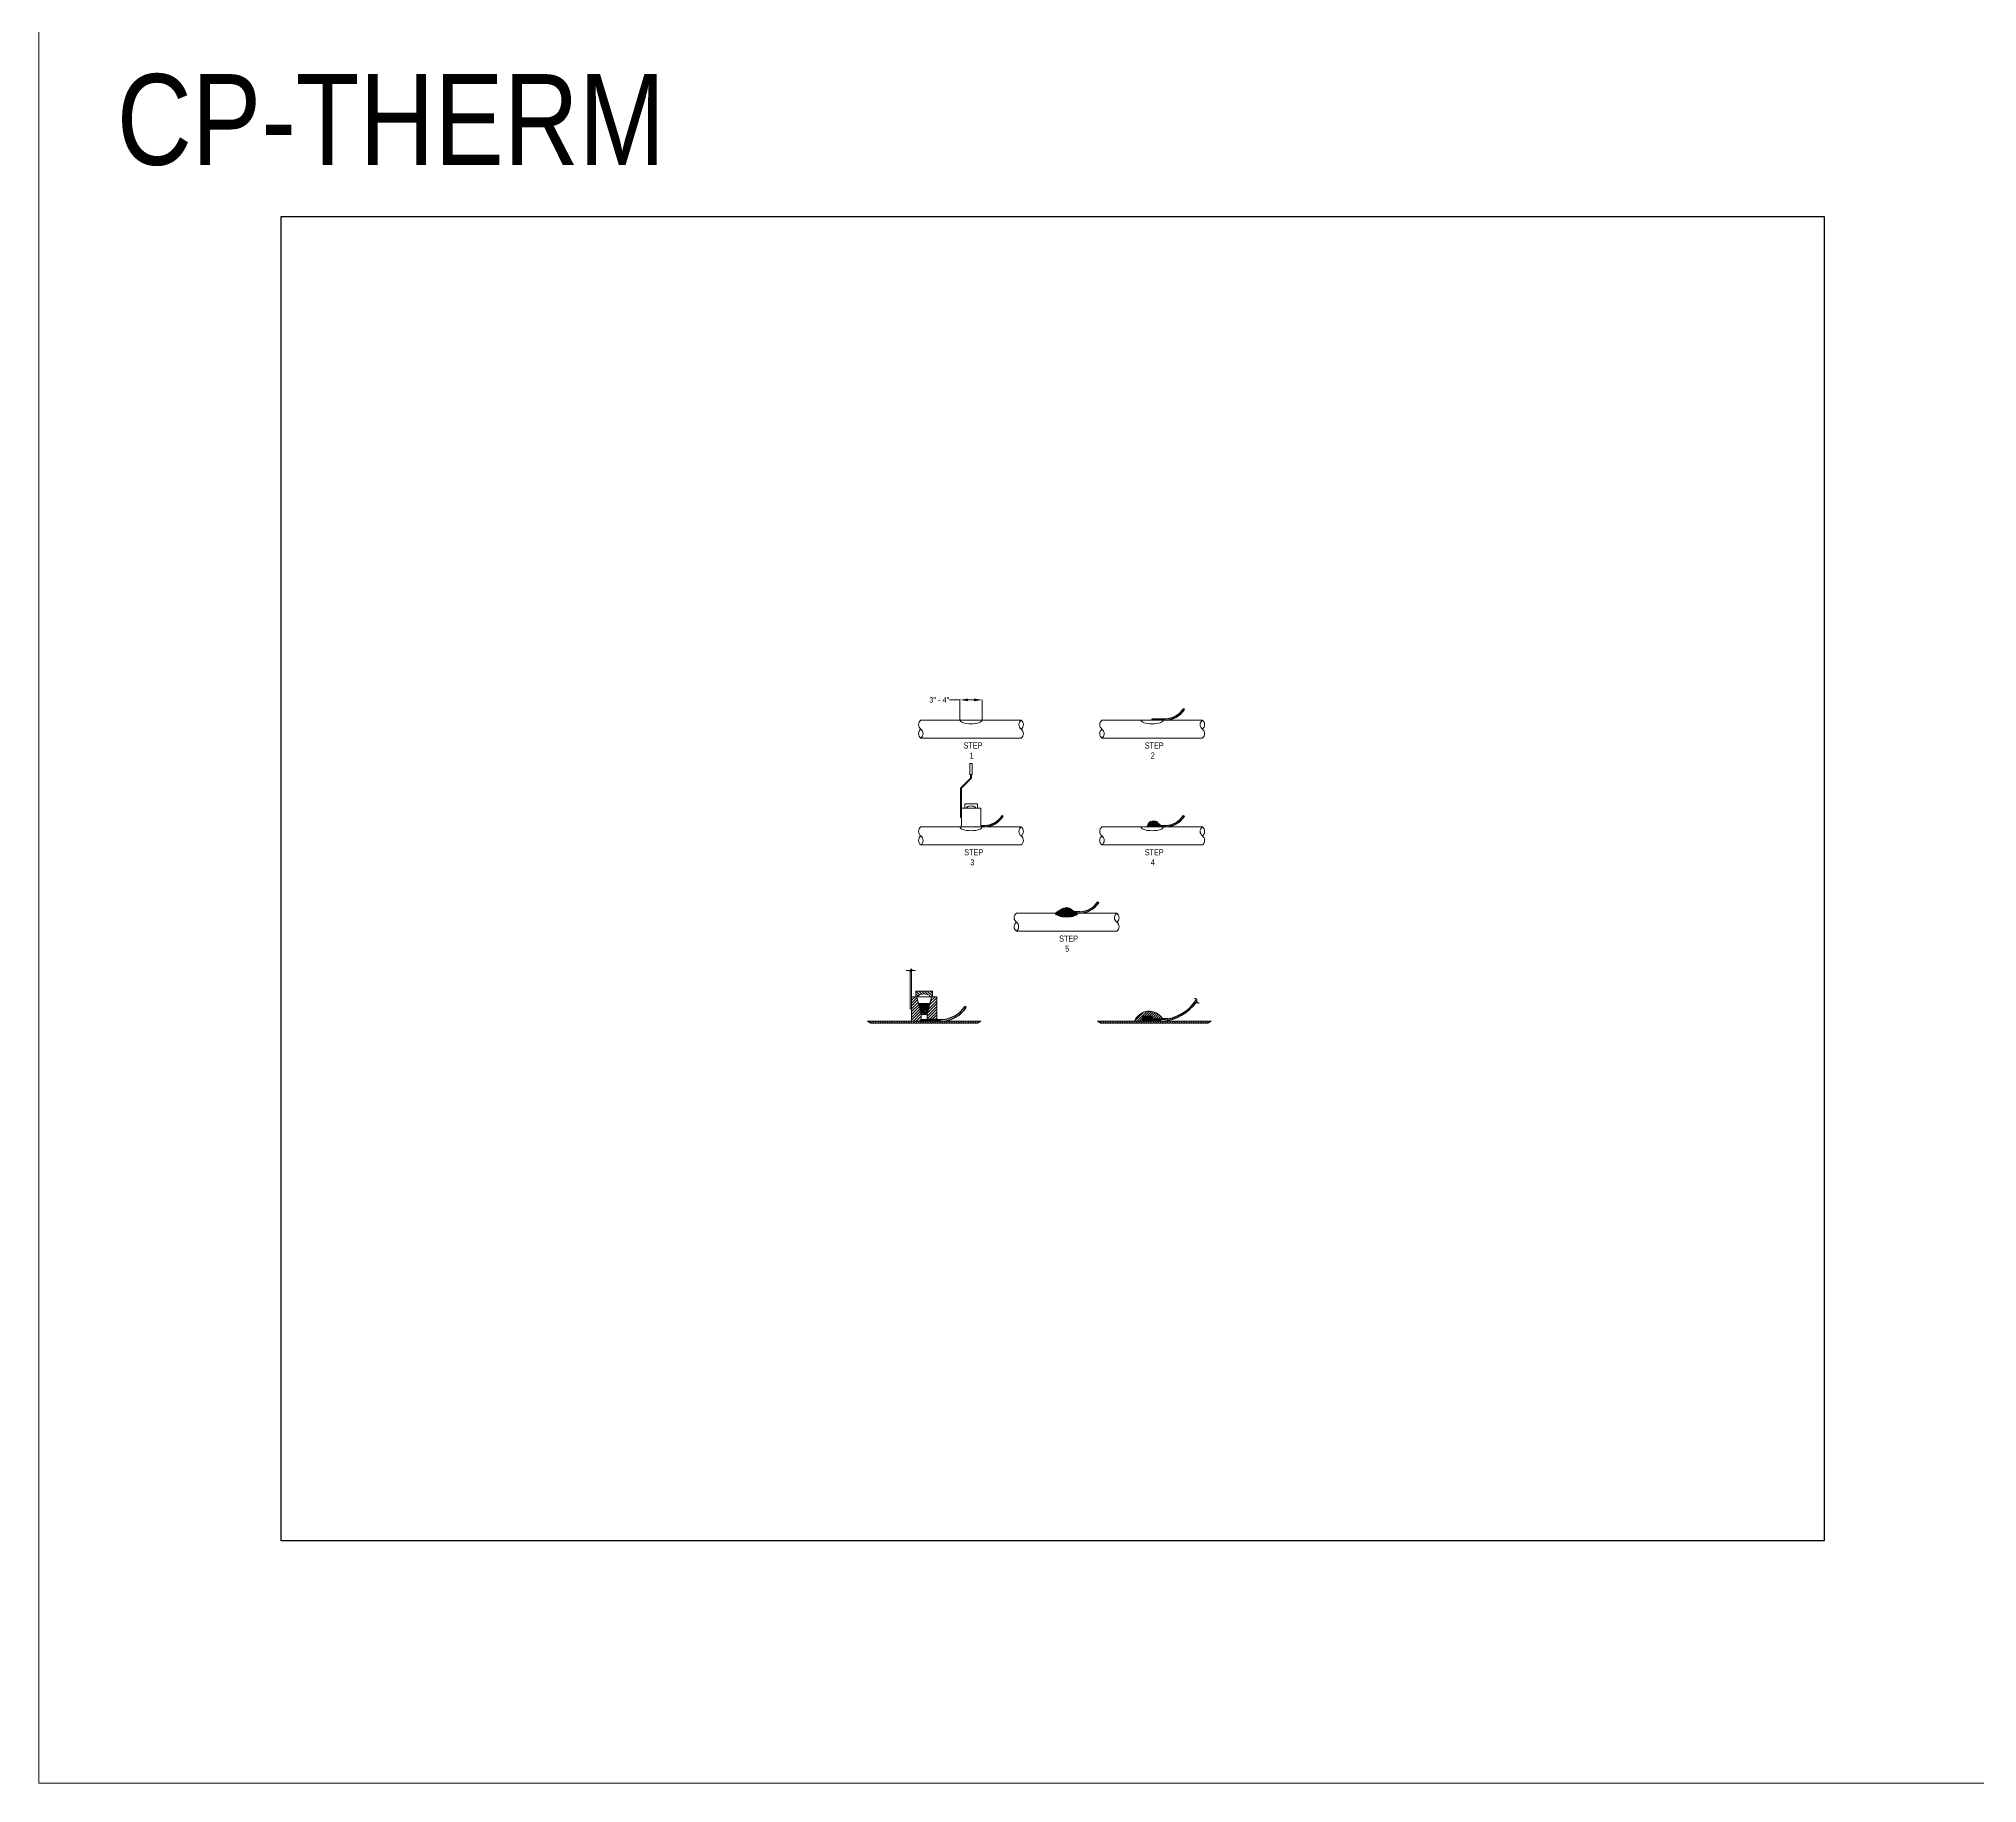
# Model space of a CAD drawing. Header units: inches. Extents: x 0 to 4744, y 0 to 4696.
# Drawn here: x 2372 to 3093, y 2075 to 2724 of the extents above; entities that cross this region are included whole.
import ezdxf

# ---------------------------------------------------------------- set-up
doc = ezdxf.new("R2010")
doc.units = ezdxf.units.IN
doc.header["$LTSCALE"] = 0.2
doc.header["$MEASUREMENT"] = 0
for name, color, linetype, lineweight in [('E-WELD', 52, 'Continuous', 15), ('E-WIRE-LEAD', 50, 'Continuous', 25), ('G-ANNO', 122, 'Continuous', 20), ('G-ANNO-DIMS', 3, 'Continuous', 20), ('G-DIMS-JOG', 6, 'Continuous', 20), ('MS-LABL-1', 142, 'Continuous', 13), ('MS-LABL-2', 30, 'Continuous', 25), ('O-MISC', 7, 'Continuous', 15), ('U-PIPE', 4, 'Continuous', 15)]:
    doc.layers.add(name, color=color, linetype=linetype, lineweight=lineweight)
doc.styles.get("Standard").update_dxf_attribs({"font": 'ARIALN.TTF'})
doc.dimstyles.get("Standard").update_dxf_attribs({"dimtxt": 2, "dimasz": 3, "dimexe": 0.18, "dimexo": 0.0625, "dimgap": 0.09, "dimtad": 0, "dimtih": 1, "dimtoh": 1, "dimdec": 4, "dimzin": 0, "dimdsep": 46, "dimlunit": 4, "dimtxsty": 'Standard', "dimcen": 0.09, "dimclrd": 256, "dimclre": 256, "dimclrt": 256, "dimadec": 0, "dimazin": 0, "dimtfac": 1, "dimtdec": 4, "dimtofl": 0, "dimtmove": 0, "dimatfit": 3, "dimfxl": 1, "dimtolj": 1, "dimtzin": 0, "dimlwd": -1, "dimlwe": -1, "dimarcsym": 0})

# ---------------------------------------------------------------- blocks, each defined once
blk = doc.blocks.new('*D20')
at = {"layer": 'Defpoints', "color": 0, "transparency": 16777216}
for p in [(2722.56, 2478.24), (2714.28, 2470.72), (2722.56, 2470.72)]:
    blk.add_point(p, dxfattribs=at)
at = {"layer": 'G-ANNO-DIMS', "transparency": 16777216}
for p, q in [((2714.28, 2478.24), (2710.37, 2478.24)), ((2714.28, 2470.72), (2714.28, 2478.24)), ((2719.56, 2478.24), (2717.28, 2478.24)), ((2722.56, 2470.72), (2722.56, 2478.24))]:
    blk.add_line(p, q, dxfattribs=at)
for points in [[(2717.28, 2478.74), (2717.28, 2477.74), (2714.28, 2478.24)], [(2719.56, 2478.74), (2719.56, 2477.74), (2722.56, 2478.24)]]:
    blk.add_solid(points, dxfattribs=at)
at = {"layer": 'G-ANNO-DIMS', "transparency": 16777216, "insert": (2706.62, 2478.24), "char_height": 2, "attachment_point": 5}
blk.add_mtext('\\A1;3" - 4"', dxfattribs=at)

msp = doc.modelspace()

# ---------------------------------------------------------------- hatches: boundary and pattern name
at = {"layer": 'E-WELD'}
h = msp.add_hatch(color=256, dxfattribs=at)
h.dxf.hatch_style = 1
h.paths.add_polyline_path([(2788.77259, 2431.00931), (2783.88099, 2431.00931, -0.699546406), (2788.47221, 2432.14047), (2788.63427, 2432.16096, -0.191339957)])
h = msp.add_hatch(color=256, dxfattribs=at)
h.dxf.hatch_style = 1
edge = h.paths.add_edge_path()
edge.add_spline(control_points=[(2757.02658, 2399.43959), (2756.19397, 2399.95385), (2754.00322, 2402.00904), (2751.44822, 2400.12946), (2749.7976, 2398.91519)], knot_values=[0, 0, 0, 0, 1.187147082, 3.353843897, 3.353843897, 3.353843897, 3.353843897], degree=3, periodic=0)
edge.add_line((2749.7976, 2398.91519), (2758.07862, 2398.91519))
edge.add_spline(control_points=[(2758.07862, 2398.91519), (2757.81189, 2399.03068), (2757.45625, 2399.18467), (2757.11203, 2399.38681), (2757.02658, 2399.43959)], knot_values=[3.353843897, 3.353843897, 3.353843897, 3.353843897, 3.719380871, 3.841219767, 3.841219767, 3.841219767, 3.841219767], degree=3, periodic=0)
edge = h.paths.add_edge_path()
edge.add_ellipse((2753.93811, 2398.91519), major_axis=(4.14051, 0), ratio=0.344977081, start_angle=180, end_angle=360)
edge.add_line((2758.07862, 2398.91519), (2749.7976, 2398.91519))
h = msp.add_hatch(dxfattribs=at)
h.set_pattern_fill('ANSI31', color=256, scale=5)
h.set_pattern_definition([(45, (1706.4038, 2046.0398), (-0.44194174, 0.44194174), [])])
h.paths.add_polyline_path([(2782.19744, 2360.62604), (2785.73749, 2360.62604), (2785.73749, 2359.68459), (2788.98164, 2359.68459), (2788.98164, 2359.3331), (2789.56858, 2359.3331, 0.03023973), (2791.54578, 2359.59053), (2791.54578, 2359.74622), (2789.56344, 2359.74622, 0.614213157), (2779.20787, 2358.74314), (2782.19744, 2358.74314)])
h.paths.add_polyline_path([(2791.54578, 2359.04911, -0.027605851), (2789.56858, 2358.74314), (2791.54578, 2358.74314)], flags=17)
h = msp.add_hatch(color=256, dxfattribs=at)
h.dxf.hatch_style = 1
h.paths.add_polyline_path([(2785.73749, 2358.74314), (2788.98164, 2358.74314), (2788.98164, 2359.68459), (2785.73749, 2359.68459), (2785.73749, 2360.62604), (2782.19744, 2360.62604), (2782.19744, 2358.74314)])
at = {"layer": 'E-WIRE-LEAD'}
h = msp.add_hatch(dxfattribs=at)
h.set_pattern_fill('ANSI31', color=256, scale=2, angle=320)
h.set_pattern_definition([(5, (-1282.04547, -176.7156), (-0.021788936, 0.249048675), [])])
h.paths.add_polyline_path([(2706.86533, 2359.42596), (2699.87097, 2359.42596), (2699.87097, 2358.74314), (2705.66152, 2358.74314), (2706.86533, 2358.74314)])
at = {"layer": 'O-MISC'}
h = msp.add_hatch(dxfattribs=at)
h.set_pattern_fill('ANSI31', color=256, scale=6)
h.set_pattern_definition([(45, (-1282.0455, -176.7156), (-0.53033009, 0.53033009), [])])
h.paths.add_polyline_path([(2705.66152, 2367.85471), (2703.6793, 2367.85471), (2702.06761, 2361.21613), (2702.06761, 2359.54453), (2705.66152, 2359.54453)])
h.paths.add_polyline_path([(2698.25928, 2367.85471), (2697.8912, 2367.85471), (2696.27707, 2367.85471), (2696.27707, 2363.33414), (2696.27707, 2358.74314), (2699.87097, 2358.74314), (2699.87097, 2361.21613)])
h = msp.add_hatch(dxfattribs=at)
h.set_pattern_fill('ANSI31', color=256, scale=6, angle=90)
h.set_pattern_definition([(135, (223.2644, 1378.321), (-0.53033009, -0.53033009), [])])
edge = h.paths.add_edge_path()
edge.add_line((2704.04738, 2369.91392), (2697.8912, 2369.91392))
edge.add_line((2697.8912, 2369.91392), (2697.8912, 2367.85471))
edge.add_line((2697.8912, 2367.85471), (2698.72122, 2367.85471))
edge.add_ellipse((2700.96929, 2367.85471), major_axis=(2.24807, 0), ratio=0.456046869, start_angle=6.01495397, end_angle=180, ccw=False)
edge.add_line((2703.20499, 2367.96215), (2704.04738, 2368.75095))
edge.add_line((2704.04738, 2368.75095), (2704.04738, 2369.91392))
edge = h.paths.add_edge_path(flags=17)
edge.add_line((2704.04738, 2368.75095), (2703.20499, 2367.96215))
edge.add_ellipse((2700.96929, 2367.85471), major_axis=(2.24807, 0), ratio=0.456046869, start_angle=0, end_angle=6.01495397, ccw=False)
edge.add_line((2703.21736, 2367.85471), (2704.04738, 2367.85471))
edge.add_line((2704.04738, 2367.85471), (2704.04738, 2368.75095))
h = msp.add_hatch(color=256, dxfattribs=at)
h.dxf.hatch_style = 1
h.paths.add_polyline_path([(2703.05574, 2365.28628), (2698.88284, 2365.28628), (2699.4551, 2362.92914), (2702.48349, 2362.92914)])
h = msp.add_hatch(dxfattribs=at)
h.set_pattern_fill('ANSI32', color=256, scale=2, angle=90)
h.set_pattern_definition([(135, (-1282.0455, -176.7156), (-0.53033009, -0.53033009), []), (135, (-1282.0455, -176.362), (-0.53033009, -0.53033009), [])])
h.paths.add_polyline_path([(2702.48349, 2362.92914), (2699.4551, 2362.92914), (2699.87097, 2361.21613), (2702.06761, 2361.21613)])
at = {"layer": 'U-PIPE'}
h = msp.add_hatch(dxfattribs=at)
h.set_pattern_fill('ANSI31', color=256, scale=5, angle=90)
h.set_pattern_definition([(135, (-1282.0455, -176.7156), (-0.44194174, -0.44194174), [])])
h.paths.add_polyline_path([(2722.06973, 2358.74314), (2679.86885, 2358.74314), (2681.11309, 2357.98824), (2720.82549, 2357.98824)])
h = msp.add_hatch(dxfattribs=at)
h.set_pattern_fill('ANSI31', color=256, scale=5, angle=90)
h.set_pattern_definition([(135, (-1196.4691, -176.7156), (-0.44194174, -0.44194174), [])])
h.paths.add_polyline_path([(2807.64608, 2358.74314), (2765.4452, 2358.74314), (2766.68944, 2357.98824), (2806.40184, 2357.98824)])

# ---------------------------------------------------------------- linework, layer by layer
at = {"layer": 'E-WELD'}
for p, q in [((2788.98164, 2359.3331), (2789.56858, 2359.3331)), ((2789.56344, 2359.74622), (2791.54578, 2359.74622)), ((2791.54578, 2359.74622), (2791.54578, 2358.74314))]:
    msp.add_line(p, q, dxfattribs=at)
for points in [[(2788.63427, 2432.16096), (2787.81526, 2432.05737), (2787.55927, 2432.96207)], [(2782.19744, 2358.74314), (2782.19744, 2360.62604), (2785.73749, 2360.62604), (2785.73749, 2359.68459)], [(2788.98164, 2358.74314), (2788.98164, 2359.68459), (2785.73749, 2359.68459)]]:
    msp.add_lwpolyline(points, dxfattribs=at)
for centre, radius, start, end in [((2786.38302, 2430.73704), 2.5168, 62.13694394, 173.78969572), ((2787.25379, 2431.41102), 1.57103, 345.16284595, 28.51308298), ((2784.63991, 2356.61984), 5.83228, 32.41501702, 158.65019091)]:
    msp.add_arc(centre, radius, start, end, dxfattribs=at)
msp.add_ellipse((2753.93811, 2398.91519), major_axis=(4.14051, 0), ratio=0.344977081, start_param=3.141592654, end_param=6.283185307, dxfattribs=at)
msp.add_spline([(2749.7976, 2398.91519), (2754.59743, 2400.91579), (2757.28485, 2399.28875), (2758.07862, 2398.91519)], degree=3, dxfattribs=at)
at = {"layer": 'E-WIRE-LEAD'}
for p, q in [((2797.76046, 2474.6202), (2797.402, 2474.95822)), ((2785.76206, 2470.72382), (2785.76206, 2471.24823)), ((2785.76206, 2471.24823), (2790.72982, 2471.24823)), ((2722.02667, 2431.53371), (2723.3908, 2431.53371)), ((2730.42144, 2434.90569), (2730.06298, 2435.2437)), ((2788.61147, 2431.53371), (2790.72982, 2431.53371)), ((2797.76046, 2434.90569), (2797.402, 2435.2437)), ((2765.93651, 2402.81157), (2765.57805, 2403.14958)), ((2758.90587, 2399.43959), (2757.00032, 2399.43959)), ((2716.59221, 2363.81656), (2716.12546, 2364.25668)), ((2699.87097, 2359.42596), (2707.43772, 2359.42596)), ((2706.86533, 2359.42596), (2706.86533, 2358.74314))]:
    msp.add_line(p, q, dxfattribs=at)
for centre, radius, start, end in [((2790.5243, 2479.47258), 8.22692, 271.43144943, 326.72001879), ((2790.35479, 2479.69177), 8.97579, 272.39461524, 325.5957949), ((2723.18528, 2439.75807), 8.22692, 271.43144943, 326.72001879), ((2723.01577, 2439.97726), 8.97579, 272.39461524, 325.5957949), ((2790.5243, 2439.75807), 8.22692, 271.43144943, 326.72001879), ((2790.35479, 2439.97726), 8.97579, 272.39461524, 325.5957949), ((2758.70035, 2407.66394), 8.22692, 271.43144943, 326.72001879), ((2758.53084, 2407.88314), 8.97579, 272.39461524, 325.5957949), ((2707.17012, 2370.13476), 10.71214, 271.43144943, 326.72001879), ((2788.43088, 2375.79289), 16.49907, 273.95399861, 327.11929586), ((2787.78846, 2376.78809), 18.13253, 275.63395847, 323.45098128), ((2706.94941, 2370.42016), 11.68722, 272.39461524, 325.5957949)]:
    msp.add_arc(centre, radius, start, end, dxfattribs=at)
at = {"layer": 'G-DIMS-JOG'}
for p, q in [((2694.2967, 2377.6319), (2695.50363, 2377.6319)), ((2696.04969, 2377.08583), (2695.50363, 2377.6319)), ((2696.04969, 2378.17796), (2696.04969, 2377.08583)), ((2696.04969, 2378.17796), (2696.59575, 2377.6319)), ((2696.59575, 2377.6319), (2697.80268, 2377.6319))]:
    msp.add_line(p, q, dxfattribs=at)
for centre, start, end in [((2801.64537, 2366.5054), 346.96799852, 106.39618885), ((2803.05122, 2366.18001), 166.96799852, 286.39618885)]:
    msp.add_arc(centre, 0.72151, start, end, dxfattribs=at)
at = {"layer": 'MS-LABL-1'}
msp.add_lwpolyline([(2371.80619, 2748.11597), (3125.72583, 2748.11597), (3125.72583, 2075.33606), (2371.80619, 2075.33606)], close=True, dxfattribs=at)
at = {"layer": 'MS-LABL-2'}
msp.add_lwpolyline([(2461.94252, 2657.97963), (3035.58949, 2657.97963), (3035.58949, 2165.47239), (2461.94252, 2165.47239)], close=True, dxfattribs=at)
at = {"layer": 'O-MISC'}
for p, q in [((2718.24438, 2449.0802), (2718.24438, 2450.48803)), ((2718.59007, 2449.0802), (2718.59007, 2450.48803)), ((2714.45761, 2445.38454), (2718.24438, 2449.0802)), ((2714.45761, 2434.53519), (2714.45761, 2445.38454)), ((2714.81941, 2445.38454), (2718.59007, 2449.0802)), ((2714.81941, 2445.38454), (2714.81941, 2431.00931)), ((2714.45761, 2434.53519), (2714.81941, 2434.53519)), ((2695.80597, 2363.33414), (2695.80597, 2377.32956)), ((2696.27707, 2377.95059), (2696.27707, 2358.74314)), ((2698.25928, 2367.85471), (2699.87097, 2361.21613)), ((2698.88284, 2365.28628), (2703.05574, 2365.28628)), ((2703.6793, 2367.85471), (2702.06761, 2361.21613)), ((2695.80597, 2363.33414), (2696.27707, 2363.33414)), ((2702.48349, 2362.92914), (2699.4551, 2362.92914)), ((2699.87097, 2361.21613), (2699.87097, 2358.74314)), ((2699.87097, 2361.21613), (2702.06761, 2361.21613)), ((2702.06761, 2361.21613), (2702.06761, 2359.54453)), ((2702.06761, 2359.54453), (2705.66152, 2359.54453))]:
    msp.add_line(p, q, dxfattribs=at)
msp.add_lwpolyline([(2717.94764, 2454.55152), (2718.88681, 2454.55152), (2718.88681, 2450.48803), (2717.94764, 2450.48803)], close=True, dxfattribs=at)
for points in [[(2722.02667, 2431.00931), (2722.02667, 2438.00699), (2714.81941, 2438.00699)], [(2720.78701, 2438.00699), (2720.78701, 2439.58846), (2716.05907, 2439.58846), (2716.05907, 2438.00699)], [(2705.66152, 2359.54453), (2705.66152, 2367.85471), (2696.27707, 2367.85471)], [(2704.04738, 2367.85471), (2704.04738, 2369.91392), (2697.8912, 2369.91392), (2697.8912, 2367.85471)]]:
    msp.add_lwpolyline(points, dxfattribs=at)
for centre, major_axis in [((2718.42304, 2438.00699), (1.72652, 0)), ((2700.96929, 2367.85471), (2.24807, 0))]:
    msp.add_ellipse(centre, major_axis=major_axis, ratio=0.456046869, start_param=0, end_param=3.141592654, dxfattribs=at)
at = {"layer": 'U-PIPE'}
for p, q in [((2699.76899, 2470.72382), (2737.0771, 2470.72382)), ((2767.10801, 2470.72382), (2804.41612, 2470.72382)), ((2699.76899, 2464.00951), (2737.0771, 2464.00951)), ((2767.10801, 2464.00951), (2804.41612, 2464.00951)), ((2699.76899, 2431.00931), (2737.0771, 2431.00931)), ((2767.10801, 2431.00931), (2804.41612, 2431.00931)), ((2699.76899, 2424.295), (2737.0771, 2424.295)), ((2767.10801, 2424.295), (2804.41612, 2424.295)), ((2735.28406, 2398.91519), (2772.59217, 2398.91519)), ((2735.28406, 2392.20088), (2772.59217, 2392.20088)), ((2679.86885, 2358.74314), (2681.11309, 2357.98824)), ((2722.06973, 2358.74314), (2720.82549, 2357.98824)), ((2765.4452, 2358.74314), (2766.68944, 2357.98824)), ((2807.64608, 2358.74314), (2806.40184, 2357.98824))]:
    msp.add_line(p, q, dxfattribs=at)
for points in [[(2722.06973, 2358.74314), (2679.86885, 2358.74314)], [(2681.11309, 2357.98824), (2720.82549, 2357.98824)], [(2807.64608, 2358.74314), (2765.4452, 2358.74314)], [(2766.68944, 2357.98824), (2806.40184, 2357.98824)]]:
    msp.add_lwpolyline(points, dxfattribs=at)
for centre, start, end in [((2701.02792, 2469.04525), 126.86989765, 233.13010235), ((2701.02792, 2465.68809), 126.86989765, 233.13010235), ((2698.51006, 2465.68809), 306.86989765, 53.13010235), ((2738.33603, 2469.04525), 126.86989765, 233.13010235), ((2735.81817, 2469.04525), 306.86989765, 53.13010235), ((2735.81817, 2465.68809), 306.86989765, 53.13010235), ((2768.36694, 2469.04525), 126.86989765, 233.13010235), ((2768.36694, 2465.68809), 126.86989765, 233.13010235), ((2765.84907, 2465.68809), 306.86989765, 53.13010235), ((2805.67505, 2469.04525), 126.86989765, 233.13010235), ((2803.15719, 2469.04525), 306.86989765, 53.13010235), ((2803.15719, 2465.68809), 306.86989765, 53.13010235), ((2701.02792, 2429.33073), 126.86989765, 233.13010235), ((2738.33603, 2429.33073), 126.86989765, 233.13010235), ((2735.81817, 2429.33073), 306.86989765, 53.13010235), ((2768.36694, 2429.33073), 126.86989765, 233.13010235), ((2805.67505, 2429.33073), 126.86989765, 233.13010235), ((2803.15719, 2429.33073), 306.86989765, 53.13010235), ((2701.02792, 2425.97358), 126.86989765, 233.13010235), ((2698.51006, 2425.97358), 306.86989765, 53.13010235), ((2735.81817, 2425.97358), 306.86989765, 53.13010235), ((2768.36694, 2425.97358), 126.86989765, 233.13010235), ((2765.84907, 2425.97358), 306.86989765, 53.13010235), ((2803.15719, 2425.97358), 306.86989765, 53.13010235), ((2736.54299, 2397.23661), 126.86989765, 233.13010235), ((2736.54299, 2393.87945), 126.86989765, 233.13010235), ((2734.02512, 2393.87945), 306.86989765, 53.13010235), ((2773.8511, 2397.23661), 126.86989765, 233.13010235), ((2771.33324, 2397.23661), 306.86989765, 53.13010235), ((2771.33324, 2393.87945), 306.86989765, 53.13010235)]:
    msp.add_arc(centre, 2.09822, start, end, dxfattribs=at)
for centre in [(2718.42304, 2470.72382), (2785.76206, 2470.72382), (2718.42304, 2431.00931), (2785.76206, 2431.00931)]:
    msp.add_ellipse(centre, major_axis=(4.14051, 0), ratio=0.344977081, start_param=3.141592654, end_param=6.283185307, dxfattribs=at)

# ---------------------------------------------------------------- texts
at = {"layer": 'G-ANNO', "char_height": 2.25, "attachment_point": 1}
for s, insert in [('STEP \\P   1', (2715.67441, 2462.40949)), ('STEP \\P   2', (2783.01342, 2462.40949)), ('STEP \\P   3', (2715.91396, 2422.69498)), ('STEP \\P   4', (2783.01342, 2422.69498)), ('STEP \\P   5', (2751.18947, 2390.60086))]:
    msp.add_mtext_dynamic_manual_height_columns(s, width=79.3255633, gutter_width=10, heights=[0], dxfattribs=dict(at, insert=insert))
at = {"layer": 'MS-LABL-2', "insert": (2400.82608, 2710.96641), "char_height": 33.75, "attachment_point": 1}
msp.add_mtext_dynamic_manual_height_columns('CP-THERM', width=3015.427591, gutter_width=10, heights=[0], dxfattribs=at)

# ---------------------------------------------------------------- dimensions: what is measured, and where the dimension line sits
at = {"layer": 'G-ANNO-DIMS'}
dim = msp.add_linear_dim(base=(2722.56355, 2478.23696), p1=(2714.28253, 2470.72382), p2=(2722.56355, 2470.72382), text='3" - 4"', dimstyle='Standard', override={"dimtxt": 2, "dimasz": 3, "dimexe": 0, "dimexo": 0}, dxfattribs=at)
dim.commit()
dim.dimension.update_dxf_attribs({"geometry": '*D20', "text_midpoint": (2706.6195, 2478.23696), "dimtype": 160})

doc.saveas('drawing.dxf')
